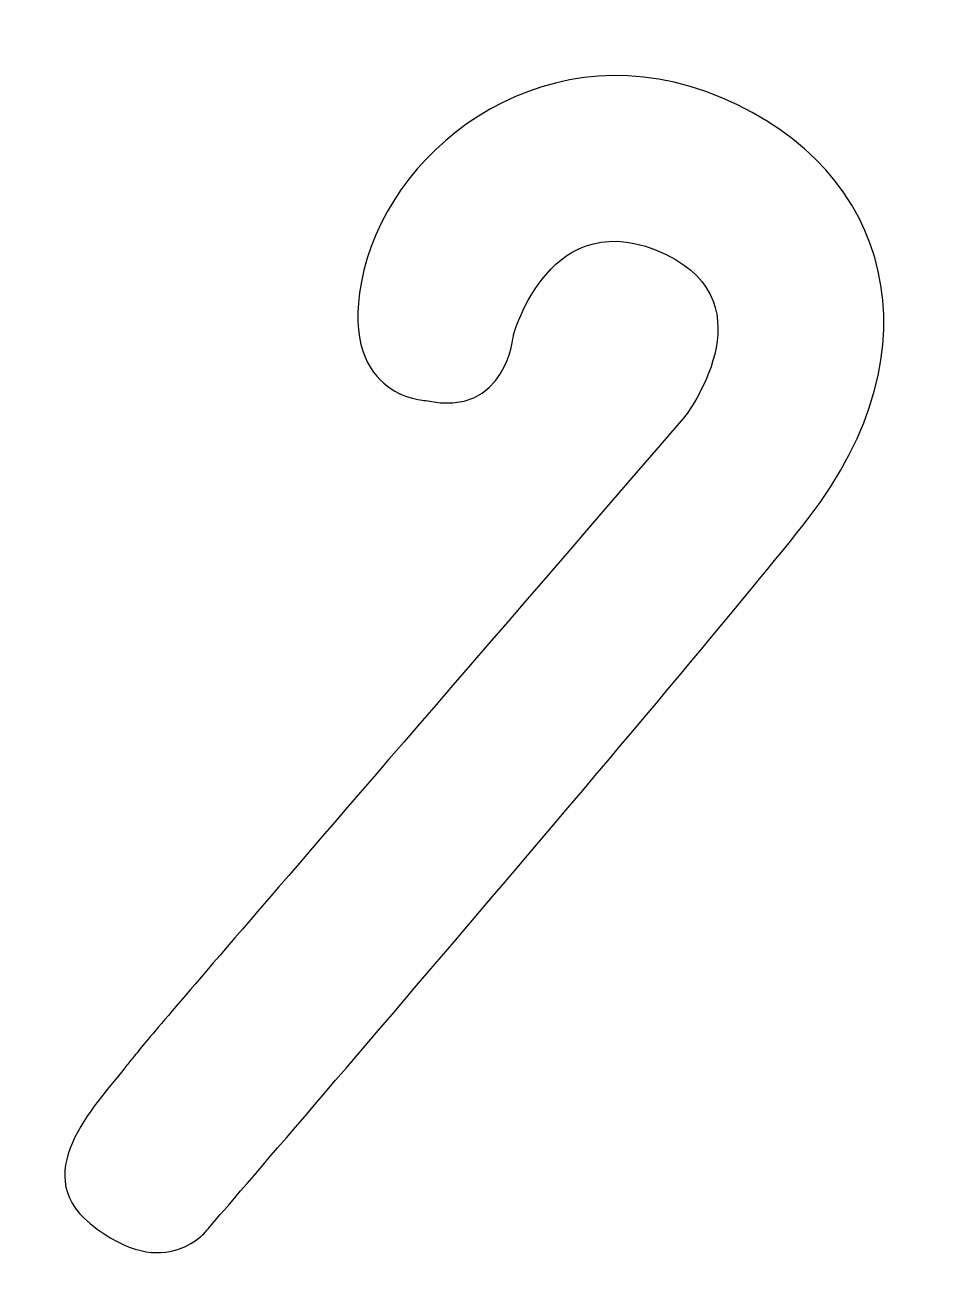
# Model space of a CAD drawing. Header units: centimetres. Extents: x -6.1 to 6.4, y -8.5 to 8.7.
import ezdxf

# ---------------------------------------------------------------- set-up
doc = ezdxf.new("R2010")
doc.units = ezdxf.units.CM
doc.header["$MEASUREMENT"] = 0
doc.layers.add('Camada 1', color=7, linetype='Continuous')

msp = doc.modelspace()

# ---------------------------------------------------------------- linework, layer by layer
at = {"layer": 'Camada 1'}
msp.add_open_spline([(-0.66007, 3.60328), (-0.66007, 3.60328), (-1.91761, 3.64022), (-1.50981, 5.38744), (-1.50981, 5.38744), (-1.08804, 7.13144), (1.05538, 8.73707), (3.3839, 7.74353), (3.3839, 7.74353), (5.71586, 6.76338), (6.36467, 4.31382), (4.56656, 1.99268), (4.56656, 1.99268), (3.05939, 0.05355), (-3.63947, -7.72269), (-3.63947, -7.72269), (-3.63947, -7.72269), (-3.63947, -7.72269), (-4.21282, -8.50173), (-5.25086, -7.65022), (-5.25086, -7.65022), (-6.13975, -6.94206), (-5.0861, -5.93397), (-4.75321, -5.49141), (-4.75321, -5.49141), (-4.42629, -5.07543), (-4.46484, -5.12316), (2.88145, 3.38862), (2.88145, 3.38862), (2.88145, 3.38862), (4.04792, 4.91495), (2.62544, 5.59993), (2.62544, 5.59993), (1.03879, 6.36241), (0.53555, 4.49717), (0.53555, 4.49717), (0.53555, 4.49717), (0.53555, 4.49717), (0.44211, 3.36362), (-0.66007, 3.60328)], degree=3, knots=[0, 0, 0, 0, 0.09090909, 0.09090909, 0.09090909, 0.09090909, 0.18181818, 0.18181818, 0.18181818, 0.18181818, 0.27272727, 0.27272727, 0.27272727, 0.27272727, 0.36363636, 0.36363636, 0.36363636, 0.36363636, 0.45454545, 0.45454545, 0.45454545, 0.45454545, 0.54545455, 0.54545455, 0.54545455, 0.54545455, 0.63636364, 0.63636364, 0.63636364, 0.63636364, 0.72727273, 0.72727273, 0.72727273, 0.72727273, 0.81818182, 0.81818182, 0.81818182, 0.81818182, 1, 1, 1, 1], dxfattribs=at)

doc.saveas('drawing.dxf')
